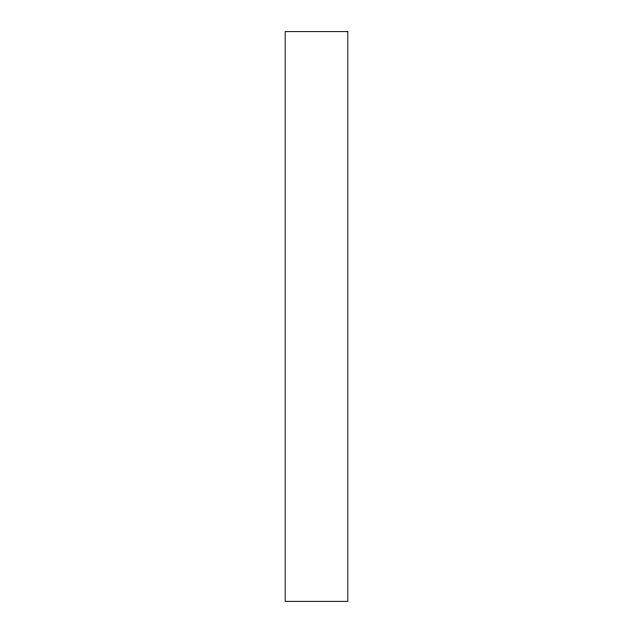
<?xml version="1.0" encoding="UTF-8"?>
<svg xmlns="http://www.w3.org/2000/svg" width="633" height="633" viewBox="0 0 633 633"><rect width="100%" height="100%" fill="white"/><g stroke="black" fill="none" stroke-linecap="round" stroke-linejoin="round"><path stroke-width="0.95" d="M347.818 31.65L285.182 31.65L285.182 601.35L347.818 601.35L347.818 31.65"/></g></svg>
